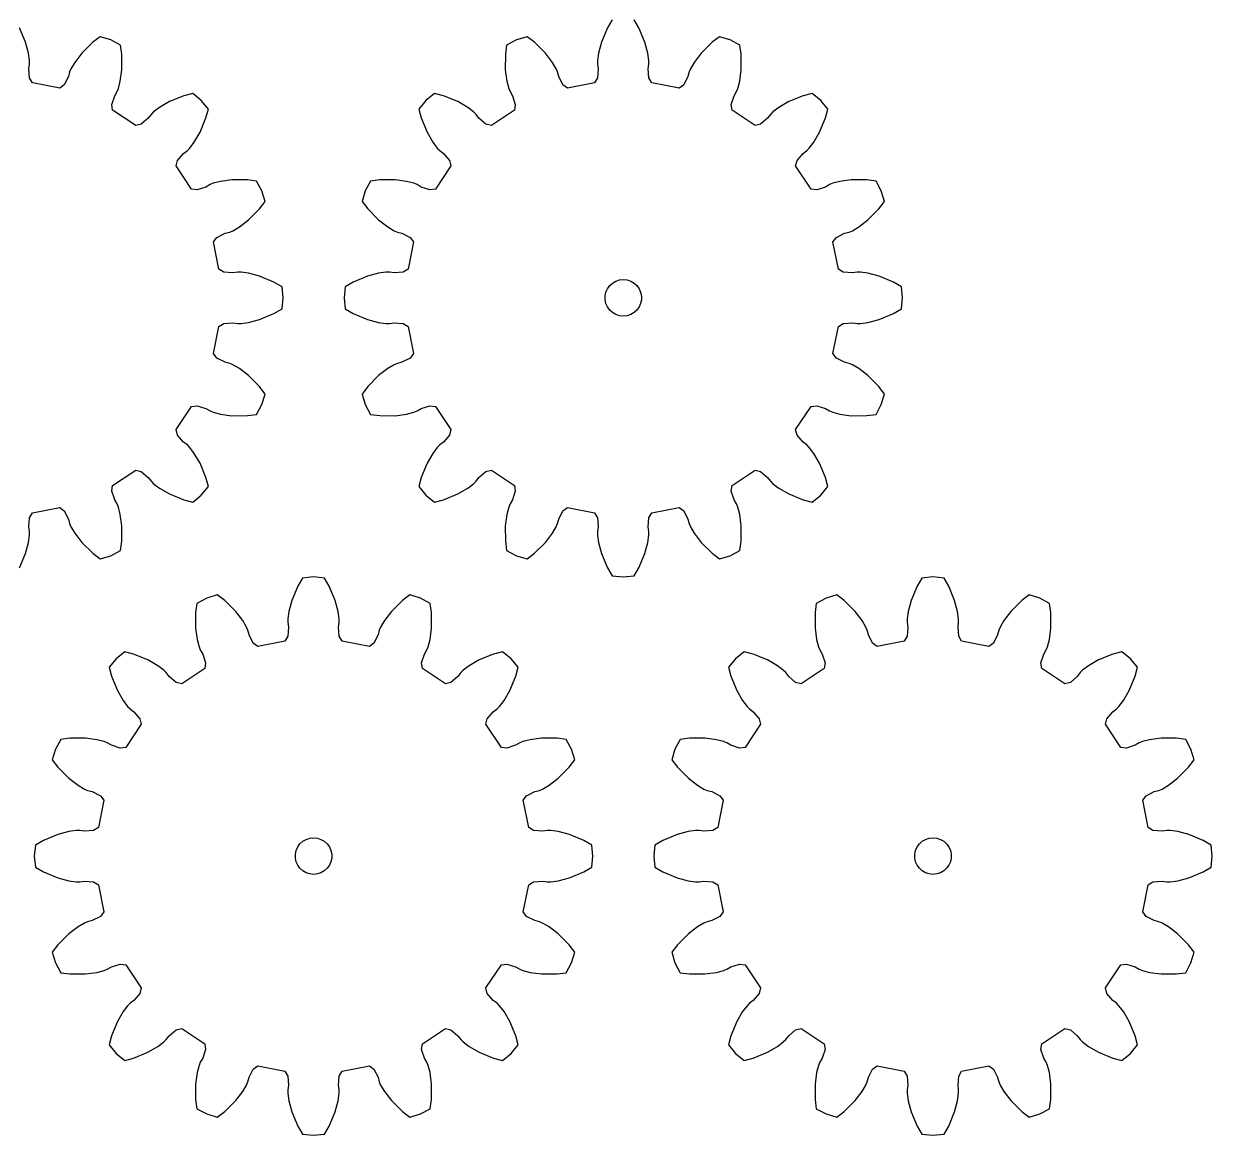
# Model space of a CAD drawing. Extents: x 0 to 198, y 0 to 229.
# Drawn here: x 100.8 to 198.3, y 0 to 91.3 of the extents above; entities that cross this region are included whole.
import ezdxf

# ---------------------------------------------------------------- set-up
doc = ezdxf.new("R2010")
doc.units = 0

msp = doc.modelspace()

# ---------------------------------------------------------------- linework, layer by layer
for p, q in [((100.953, 89.75), (100.462, 90.926)), ((148.721, 90.926), (148.23, 89.75)), ((149.103, 91.584), (148.721, 90.926)), ((151.299, 90.926), (150.917, 91.584)), ((151.789, 89.75), (151.299, 90.926)), ((101.199, 88.839), (100.953, 89.75)), ((107.071, 90.193), (106.467, 89.732)), ((107.944, 89.929), (107.071, 90.193)), ((108.748, 89.499), (107.944, 89.929)), ((141.239, 89.929), (140.435, 89.499)), ((142.112, 90.193), (141.239, 89.929)), ((142.716, 89.732), (142.112, 90.193)), ((148.23, 89.75), (147.984, 88.839)), ((152.036, 88.839), (151.789, 89.75)), ((157.908, 90.193), (157.303, 89.732)), ((158.78, 89.929), (157.908, 90.193)), ((159.584, 89.499), (158.78, 89.929)), ((101.28, 88.232), (101.199, 88.839)), ((105.564, 88.833), (104.988, 88.085)), ((106.467, 89.732), (105.564, 88.833)), ((108.849, 88.745), (108.748, 89.499)), ((140.435, 89.499), (140.334, 88.745)), ((143.619, 88.833), (142.716, 89.732)), ((144.196, 88.085), (143.619, 88.833)), ((147.984, 88.839), (147.903, 88.232)), ((152.117, 88.232), (152.036, 88.839)), ((156.4, 88.833), (155.824, 88.085)), ((157.303, 89.732), (156.4, 88.833)), ((159.685, 88.745), (159.584, 89.499)), ((101.231, 87.56), (101.281, 87.95)), ((101.281, 87.95), (101.28, 88.232)), ((104.988, 88.085), (104.68, 87.555)), ((108.852, 87.471), (108.849, 88.745)), ((140.334, 88.745), (140.331, 87.471)), ((144.503, 87.555), (144.196, 88.085)), ((147.903, 88.232), (147.902, 87.95)), ((147.902, 87.95), (147.952, 87.56)), ((152.067, 87.56), (152.118, 87.95)), ((152.118, 87.95), (152.117, 88.232)), ((155.824, 88.085), (155.517, 87.555)), ((159.688, 87.471), (159.685, 88.745)), ((101.284, 86.81), (101.231, 87.56)), ((101.524, 86.411), (101.284, 86.81)), ((104.469, 86.916), (104.133, 86.243)), ((104.571, 87.295), (104.469, 86.916)), ((104.68, 87.555), (104.571, 87.295)), ((108.731, 86.535), (108.852, 87.471)), ((140.331, 87.471), (140.452, 86.535)), ((144.612, 87.295), (144.503, 87.555)), ((144.714, 86.916), (144.612, 87.295)), ((145.05, 86.243), (144.714, 86.916)), ((147.899, 86.81), (147.659, 86.411)), ((147.952, 87.56), (147.899, 86.81)), ((152.12, 86.81), (152.067, 87.56)), ((152.361, 86.411), (152.12, 86.81)), ((155.305, 86.916), (154.97, 86.243)), ((155.408, 87.295), (155.305, 86.916)), ((155.517, 87.555), (155.408, 87.295)), ((159.567, 86.535), (159.688, 87.471)), ((103.758, 85.967), (101.524, 86.411)), ((104.133, 86.243), (103.758, 85.967)), ((108.466, 85.682), (108.573, 85.943)), ((108.573, 85.943), (108.731, 86.535)), ((140.452, 86.535), (140.61, 85.943)), ((140.61, 85.943), (140.717, 85.682)), ((145.425, 85.967), (145.05, 86.243)), ((147.659, 86.411), (145.425, 85.967)), ((154.594, 85.967), (152.361, 86.411)), ((154.97, 86.243), (154.594, 85.967)), ((159.303, 85.682), (159.41, 85.943)), ((159.41, 85.943), (159.567, 86.535)), ((108.032, 84.628), (108.27, 85.341)), ((108.27, 85.341), (108.466, 85.682)), ((112.761, 84.859), (111.942, 84.389)), ((113.939, 85.344), (112.761, 84.859)), ((114.674, 85.539), (113.939, 85.344)), ((115.379, 84.961), (114.674, 85.539)), ((115.957, 84.256), (115.379, 84.961)), ((133.804, 84.961), (133.226, 84.256)), ((134.509, 85.539), (133.804, 84.961)), ((135.244, 85.344), (134.509, 85.539)), ((136.422, 84.859), (135.244, 85.344)), ((137.241, 84.389), (136.422, 84.859)), ((140.717, 85.682), (140.913, 85.341)), ((140.913, 85.341), (141.151, 84.628)), ((158.869, 84.628), (159.107, 85.341)), ((159.107, 85.341), (159.303, 85.682)), ((163.597, 84.859), (162.779, 84.389)), ((164.776, 85.344), (163.597, 84.859)), ((165.511, 85.539), (164.776, 85.344)), ((166.216, 84.961), (165.511, 85.539)), ((166.794, 84.256), (166.216, 84.961)), ((108.102, 84.167), (108.032, 84.628)), ((109.995, 82.902), (108.102, 84.167)), ((111.455, 84.017), (111.255, 83.818)), ((111.942, 84.389), (111.455, 84.017)), ((115.762, 83.521), (115.957, 84.256)), ((133.226, 84.256), (133.421, 83.521)), ((137.728, 84.017), (137.241, 84.389)), ((137.928, 83.818), (137.728, 84.017)), ((141.081, 84.167), (139.188, 82.902)), ((141.151, 84.628), (141.081, 84.167)), ((158.939, 84.167), (158.869, 84.628)), ((160.832, 82.902), (158.939, 84.167)), ((162.292, 84.017), (162.092, 83.818)), ((162.779, 84.389), (162.292, 84.017)), ((166.599, 83.521), (166.794, 84.256)), ((110.448, 83.014), (109.995, 82.902)), ((111.015, 83.507), (110.448, 83.014)), ((111.255, 83.818), (111.015, 83.507)), ((115.277, 82.342), (115.762, 83.521)), ((133.421, 83.521), (133.906, 82.342)), ((138.168, 83.507), (137.928, 83.818)), ((138.735, 83.014), (138.168, 83.507)), ((139.188, 82.902), (138.735, 83.014)), ((161.285, 83.014), (160.832, 82.902)), ((161.852, 83.507), (161.285, 83.014)), ((162.092, 83.818), (161.852, 83.507)), ((166.114, 82.342), (166.599, 83.521)), ((114.807, 81.524), (115.277, 82.342)), ((133.906, 82.342), (134.376, 81.524)), ((165.644, 81.524), (166.114, 82.342)), ((114.236, 80.837), (114.435, 81.037)), ((114.435, 81.037), (114.807, 81.524)), ((134.376, 81.524), (134.748, 81.037)), ((134.748, 81.037), (134.947, 80.837)), ((165.073, 80.837), (165.272, 81.037)), ((165.272, 81.037), (165.644, 81.524)), ((113.32, 79.577), (113.432, 80.03)), ((113.432, 80.03), (113.925, 80.597)), ((113.925, 80.597), (114.236, 80.837)), ((134.947, 80.837), (135.258, 80.597)), ((135.258, 80.597), (135.751, 80.03)), ((135.751, 80.03), (135.863, 79.577)), ((164.157, 79.577), (164.269, 80.03)), ((164.269, 80.03), (164.762, 80.597)), ((164.762, 80.597), (165.073, 80.837)), ((114.585, 77.684), (113.32, 79.577)), ((135.863, 79.577), (134.598, 77.684)), ((165.422, 77.684), (164.157, 79.577)), ((116.1, 78.048), (115.759, 77.852)), ((116.361, 78.155), (116.1, 78.048)), ((116.953, 78.312), (116.361, 78.155)), ((117.889, 78.433), (116.953, 78.312)), ((119.163, 78.43), (117.889, 78.433)), ((119.917, 78.329), (119.163, 78.43)), ((120.347, 77.525), (119.917, 78.329)), ((129.266, 78.329), (128.836, 77.525)), ((130.02, 78.43), (129.266, 78.329)), ((131.294, 78.433), (130.02, 78.43)), ((132.23, 78.312), (131.294, 78.433)), ((132.822, 78.155), (132.23, 78.312)), ((133.083, 78.048), (132.822, 78.155)), ((133.424, 77.852), (133.083, 78.048)), ((166.937, 78.048), (166.596, 77.852)), ((167.198, 78.155), (166.937, 78.048)), ((167.79, 78.312), (167.198, 78.155)), ((168.726, 78.433), (167.79, 78.312)), ((170, 78.43), (168.726, 78.433)), ((170.754, 78.329), (170, 78.43)), ((171.184, 77.525), (170.754, 78.329)), ((115.046, 77.614), (114.585, 77.684)), ((115.759, 77.852), (115.046, 77.614)), ((120.612, 76.653), (120.347, 77.525)), ((128.836, 77.525), (128.571, 76.653)), ((134.137, 77.614), (133.424, 77.852)), ((134.598, 77.684), (134.137, 77.614)), ((165.883, 77.614), (165.422, 77.684)), ((166.596, 77.852), (165.883, 77.614)), ((171.448, 76.653), (171.184, 77.525)), ((120.15, 76.049), (120.612, 76.653)), ((128.571, 76.653), (129.033, 76.049)), ((170.987, 76.049), (171.448, 76.653)), ((118.504, 74.569), (119.251, 75.145)), ((119.251, 75.145), (120.15, 76.049)), ((129.033, 76.049), (129.932, 75.145)), ((129.932, 75.145), (130.679, 74.569)), ((169.34, 74.569), (170.088, 75.145)), ((170.088, 75.145), (170.987, 76.049)), ((117.334, 74.05), (117.713, 74.153)), ((117.713, 74.153), (117.974, 74.262)), ((117.974, 74.262), (118.504, 74.569)), ((130.679, 74.569), (131.209, 74.262)), ((131.209, 74.262), (131.47, 74.153)), ((131.47, 74.153), (131.849, 74.05)), ((168.17, 74.05), (168.55, 74.153)), ((168.55, 74.153), (168.81, 74.262)), ((168.81, 74.262), (169.34, 74.569)), ((116.385, 73.339), (116.662, 73.715)), ((116.829, 71.106), (116.385, 73.339)), ((116.662, 73.715), (117.334, 74.05)), ((131.849, 74.05), (132.521, 73.715)), ((132.798, 73.339), (132.354, 71.106)), ((132.521, 73.715), (132.798, 73.339)), ((167.222, 73.339), (167.498, 73.715)), ((167.666, 71.106), (167.222, 73.339)), ((167.498, 73.715), (168.17, 74.05)), ((117.228, 70.865), (116.829, 71.106)), ((117.978, 70.812), (117.228, 70.865)), ((118.368, 70.863), (117.978, 70.812)), ((118.65, 70.862), (118.368, 70.863)), ((119.257, 70.781), (118.65, 70.862)), ((120.168, 70.534), (119.257, 70.781)), ((121.344, 70.044), (120.168, 70.534)), ((129.015, 70.534), (127.839, 70.044)), ((129.926, 70.781), (129.015, 70.534)), ((130.533, 70.862), (129.926, 70.781)), ((130.815, 70.863), (130.533, 70.862)), ((131.205, 70.812), (130.815, 70.863)), ((131.955, 70.865), (131.205, 70.812)), ((132.354, 71.106), (131.955, 70.865)), ((149.698, 70.222), (150.01, 70.255)), ((150.01, 70.255), (150.322, 70.222)), ((168.065, 70.865), (167.666, 71.106)), ((168.815, 70.812), (168.065, 70.865)), ((169.204, 70.863), (168.815, 70.812)), ((169.487, 70.862), (169.204, 70.863)), ((170.094, 70.781), (169.487, 70.862)), ((171.005, 70.534), (170.094, 70.781)), ((172.181, 70.044), (171.005, 70.534)), ((122.002, 69.662), (121.344, 70.044)), ((122.092, 68.755), (122.002, 69.662)), ((127.181, 69.662), (127.092, 68.755)), ((127.839, 70.044), (127.181, 69.662)), ((148.583, 69.218), (148.711, 69.505)), ((148.711, 69.505), (148.895, 69.759)), ((148.895, 69.759), (149.128, 69.968)), ((149.128, 69.968), (149.4, 70.125)), ((149.4, 70.125), (149.698, 70.222)), ((150.322, 70.222), (150.62, 70.125)), ((150.62, 70.125), (150.892, 69.968)), ((150.892, 69.968), (151.125, 69.759)), ((151.125, 69.759), (151.309, 69.505)), ((151.309, 69.505), (151.436, 69.218)), ((172.839, 69.662), (172.181, 70.044)), ((172.928, 68.755), (172.839, 69.662)), ((122.002, 67.848), (122.092, 68.755)), ((127.092, 68.755), (127.181, 67.848)), ((148.518, 68.912), (148.583, 69.218)), ((148.518, 68.598), (148.518, 68.912)), ((148.583, 68.291), (148.518, 68.598)), ((148.711, 68.005), (148.583, 68.291)), ((151.436, 68.291), (151.309, 68.005)), ((151.436, 69.218), (151.502, 68.912)), ((151.502, 68.598), (151.436, 68.291)), ((151.502, 68.912), (151.502, 68.598)), ((172.839, 67.848), (172.928, 68.755)), ((120.168, 66.975), (121.344, 67.466)), ((121.344, 67.466), (122.002, 67.848)), ((127.181, 67.848), (127.839, 67.466)), ((127.839, 67.466), (129.015, 66.975)), ((148.895, 67.751), (148.711, 68.005)), ((149.128, 67.541), (148.895, 67.751)), ((149.4, 67.385), (149.128, 67.541)), ((149.698, 67.288), (149.4, 67.385)), ((150.62, 67.385), (150.322, 67.288)), ((150.892, 67.541), (150.62, 67.385)), ((151.125, 67.751), (150.892, 67.541)), ((151.309, 68.005), (151.125, 67.751)), ((171.005, 66.975), (172.181, 67.466)), ((172.181, 67.466), (172.839, 67.848)), ((116.385, 64.17), (116.829, 66.404)), ((116.829, 66.404), (117.228, 66.645)), ((117.228, 66.645), (117.978, 66.698)), ((117.978, 66.698), (118.368, 66.647)), ((118.368, 66.647), (118.65, 66.648)), ((118.65, 66.648), (119.257, 66.729)), ((119.257, 66.729), (120.168, 66.975)), ((129.015, 66.975), (129.926, 66.729)), ((129.926, 66.729), (130.533, 66.648)), ((130.533, 66.648), (130.815, 66.647)), ((130.815, 66.647), (131.205, 66.698)), ((131.205, 66.698), (131.955, 66.645)), ((131.955, 66.645), (132.354, 66.404)), ((132.354, 66.404), (132.798, 64.17)), ((150.01, 67.255), (149.698, 67.288)), ((150.322, 67.288), (150.01, 67.255)), ((167.222, 64.17), (167.666, 66.404)), ((167.666, 66.404), (168.065, 66.645)), ((168.065, 66.645), (168.815, 66.698)), ((168.815, 66.698), (169.204, 66.647)), ((169.204, 66.647), (169.487, 66.648)), ((169.487, 66.648), (170.094, 66.729)), ((170.094, 66.729), (171.005, 66.975)), ((116.662, 63.795), (116.385, 64.17)), ((117.334, 63.459), (116.662, 63.795)), ((117.713, 63.357), (117.334, 63.459)), ((131.849, 63.459), (131.47, 63.357)), ((132.521, 63.795), (131.849, 63.459)), ((132.798, 64.17), (132.521, 63.795)), ((167.498, 63.795), (167.222, 64.17)), ((168.17, 63.459), (167.498, 63.795)), ((168.55, 63.357), (168.17, 63.459)), ((117.974, 63.248), (117.713, 63.357)), ((118.504, 62.941), (117.974, 63.248)), ((119.251, 62.364), (118.504, 62.941)), ((130.679, 62.941), (129.932, 62.364)), ((131.209, 63.248), (130.679, 62.941)), ((131.47, 63.357), (131.209, 63.248)), ((168.81, 63.248), (168.55, 63.357)), ((169.34, 62.941), (168.81, 63.248)), ((170.088, 62.364), (169.34, 62.941)), ((120.15, 61.461), (119.251, 62.364)), ((120.612, 60.857), (120.15, 61.461)), ((129.033, 61.461), (128.571, 60.857)), ((129.932, 62.364), (129.033, 61.461)), ((170.987, 61.461), (170.088, 62.364)), ((171.448, 60.857), (170.987, 61.461)), ((120.347, 59.984), (120.612, 60.857)), ((128.571, 60.857), (128.836, 59.984)), ((171.184, 59.984), (171.448, 60.857)), ((113.32, 57.933), (114.585, 59.826)), ((114.585, 59.826), (115.046, 59.896)), ((115.046, 59.896), (115.759, 59.658)), ((115.759, 59.658), (116.1, 59.462)), ((119.917, 59.18), (120.347, 59.984)), ((128.836, 59.984), (129.266, 59.18)), ((133.083, 59.462), (133.424, 59.658)), ((133.424, 59.658), (134.137, 59.896)), ((134.137, 59.896), (134.598, 59.826)), ((134.598, 59.826), (135.863, 57.933)), ((164.157, 57.933), (165.422, 59.826)), ((165.422, 59.826), (165.883, 59.896)), ((165.883, 59.896), (166.596, 59.658)), ((166.596, 59.658), (166.937, 59.462)), ((170.754, 59.18), (171.184, 59.984)), ((116.1, 59.462), (116.361, 59.355)), ((116.361, 59.355), (116.953, 59.198)), ((116.953, 59.198), (117.889, 59.077)), ((117.889, 59.077), (119.163, 59.079)), ((119.163, 59.079), (119.917, 59.18)), ((129.266, 59.18), (130.02, 59.079)), ((130.02, 59.079), (131.294, 59.077)), ((131.294, 59.077), (132.23, 59.198)), ((132.23, 59.198), (132.822, 59.355)), ((132.822, 59.355), (133.083, 59.462)), ((166.937, 59.462), (167.198, 59.355)), ((167.198, 59.355), (167.79, 59.198)), ((167.79, 59.198), (168.726, 59.077)), ((168.726, 59.077), (170, 59.079)), ((170, 59.079), (170.754, 59.18)), ((113.432, 57.48), (113.32, 57.933)), ((135.863, 57.933), (135.751, 57.48)), ((164.269, 57.48), (164.157, 57.933)), ((113.925, 56.913), (113.432, 57.48)), ((114.236, 56.673), (113.925, 56.913)), ((114.435, 56.473), (114.236, 56.673)), ((134.947, 56.673), (134.748, 56.473)), ((135.258, 56.913), (134.947, 56.673)), ((135.751, 57.48), (135.258, 56.913)), ((164.762, 56.913), (164.269, 57.48)), ((165.073, 56.673), (164.762, 56.913)), ((165.272, 56.473), (165.073, 56.673)), ((114.807, 55.986), (114.435, 56.473)), ((115.277, 55.167), (114.807, 55.986)), ((134.376, 55.986), (133.906, 55.167)), ((134.748, 56.473), (134.376, 55.986)), ((165.644, 55.986), (165.272, 56.473)), ((166.114, 55.167), (165.644, 55.986)), ((115.762, 53.989), (115.277, 55.167)), ((133.906, 55.167), (133.421, 53.989)), ((166.599, 53.989), (166.114, 55.167)), ((108.102, 53.343), (109.995, 54.608)), ((109.995, 54.608), (110.448, 54.496)), ((110.448, 54.496), (111.015, 54.003)), ((111.015, 54.003), (111.255, 53.692)), ((111.255, 53.692), (111.455, 53.493)), ((115.957, 53.254), (115.762, 53.989)), ((133.421, 53.989), (133.226, 53.254)), ((137.728, 53.493), (137.928, 53.692)), ((137.928, 53.692), (138.168, 54.003)), ((138.168, 54.003), (138.735, 54.496)), ((138.735, 54.496), (139.188, 54.608)), ((139.188, 54.608), (141.081, 53.343)), ((158.939, 53.343), (160.832, 54.608)), ((160.832, 54.608), (161.285, 54.496)), ((161.285, 54.496), (161.852, 54.003)), ((161.852, 54.003), (162.092, 53.692)), ((162.092, 53.692), (162.292, 53.493)), ((166.794, 53.254), (166.599, 53.989)), ((108.032, 52.882), (108.102, 53.343)), ((108.27, 52.169), (108.032, 52.882)), ((111.455, 53.493), (111.942, 53.121)), ((111.942, 53.121), (112.761, 52.651)), ((115.379, 52.549), (115.957, 53.254)), ((133.226, 53.254), (133.804, 52.549)), ((136.422, 52.651), (137.241, 53.121)), ((137.241, 53.121), (137.728, 53.493)), ((141.151, 52.882), (140.913, 52.169)), ((141.081, 53.343), (141.151, 52.882)), ((158.869, 52.882), (158.939, 53.343)), ((159.107, 52.169), (158.869, 52.882)), ((162.292, 53.493), (162.779, 53.121)), ((162.779, 53.121), (163.597, 52.651)), ((166.216, 52.549), (166.794, 53.254)), ((108.466, 51.828), (108.27, 52.169)), ((108.573, 51.567), (108.466, 51.828)), ((112.761, 52.651), (113.939, 52.166)), ((113.939, 52.166), (114.674, 51.971)), ((114.674, 51.971), (115.379, 52.549)), ((133.804, 52.549), (134.509, 51.971)), ((134.509, 51.971), (135.244, 52.166)), ((135.244, 52.166), (136.422, 52.651)), ((140.717, 51.828), (140.61, 51.567)), ((140.913, 52.169), (140.717, 51.828)), ((159.303, 51.828), (159.107, 52.169)), ((159.41, 51.567), (159.303, 51.828)), ((163.597, 52.651), (164.776, 52.166)), ((164.776, 52.166), (165.511, 51.971)), ((165.511, 51.971), (166.216, 52.549)), ((101.284, 50.7), (101.524, 51.099)), ((101.524, 51.099), (103.758, 51.543)), ((103.758, 51.543), (104.133, 51.267)), ((104.133, 51.267), (104.469, 50.594)), ((108.731, 50.975), (108.573, 51.567)), ((108.852, 50.039), (108.731, 50.975)), ((140.452, 50.975), (140.331, 50.039)), ((140.61, 51.567), (140.452, 50.975)), ((144.714, 50.594), (145.05, 51.267)), ((145.05, 51.267), (145.425, 51.543)), ((145.425, 51.543), (147.659, 51.099)), ((147.659, 51.099), (147.899, 50.7)), ((152.12, 50.7), (152.361, 51.099)), ((152.361, 51.099), (154.594, 51.543)), ((154.594, 51.543), (154.97, 51.267)), ((154.97, 51.267), (155.305, 50.594)), ((159.567, 50.975), (159.41, 51.567)), ((159.688, 50.039), (159.567, 50.975)), ((101.231, 49.95), (101.284, 50.7)), ((101.281, 49.56), (101.231, 49.95)), ((104.469, 50.594), (104.571, 50.215)), ((104.571, 50.215), (104.68, 49.954)), ((104.68, 49.954), (104.988, 49.424)), ((108.849, 48.765), (108.852, 50.039)), ((140.331, 50.039), (140.334, 48.765)), ((144.196, 49.424), (144.503, 49.954)), ((144.503, 49.954), (144.612, 50.215)), ((144.612, 50.215), (144.714, 50.594)), ((147.899, 50.7), (147.952, 49.95)), ((147.952, 49.95), (147.902, 49.56)), ((152.067, 49.95), (152.12, 50.7)), ((152.118, 49.56), (152.067, 49.95)), ((155.305, 50.594), (155.408, 50.215)), ((155.408, 50.215), (155.517, 49.954)), ((155.517, 49.954), (155.824, 49.424)), ((159.685, 48.765), (159.688, 50.039)), ((101.199, 48.671), (101.28, 49.278)), ((101.28, 49.278), (101.281, 49.56)), ((104.988, 49.424), (105.564, 48.677)), ((143.619, 48.677), (144.196, 49.424)), ((147.902, 49.56), (147.903, 49.278)), ((147.903, 49.278), (147.984, 48.671)), ((152.036, 48.671), (152.117, 49.278)), ((152.117, 49.278), (152.118, 49.56)), ((155.824, 49.424), (156.4, 48.677)), ((100.953, 47.76), (101.199, 48.671)), ((105.564, 48.677), (106.467, 47.778)), ((107.944, 47.581), (108.748, 48.011)), ((108.748, 48.011), (108.849, 48.765)), ((140.334, 48.765), (140.435, 48.011)), ((140.435, 48.011), (141.239, 47.581)), ((142.716, 47.778), (143.619, 48.677)), ((147.984, 48.671), (148.23, 47.76)), ((151.789, 47.76), (152.036, 48.671)), ((156.4, 48.677), (157.303, 47.778)), ((158.78, 47.581), (159.584, 48.011)), ((159.584, 48.011), (159.685, 48.765)), ((100.462, 46.584), (100.953, 47.76)), ((106.467, 47.778), (107.071, 47.317)), ((107.071, 47.317), (107.944, 47.581)), ((141.239, 47.581), (142.112, 47.317)), ((142.112, 47.317), (142.716, 47.778)), ((148.23, 47.76), (148.721, 46.584)), ((151.299, 46.584), (151.789, 47.76)), ((157.303, 47.778), (157.908, 47.317)), ((157.908, 47.317), (158.78, 47.581)), ((148.721, 46.584), (149.103, 45.926)), ((149.103, 45.926), (150.01, 45.837)), ((150.01, 45.837), (150.917, 45.926)), ((150.917, 45.926), (151.299, 46.584)), ((123.302, 45.09), (122.812, 43.913)), ((123.684, 45.747), (123.302, 45.09)), ((124.592, 45.837), (123.684, 45.747)), ((125.499, 45.747), (124.592, 45.837)), ((125.881, 45.09), (125.499, 45.747)), ((126.371, 43.913), (125.881, 45.09)), ((174.139, 45.09), (173.649, 43.913)), ((174.521, 45.747), (174.139, 45.09)), ((175.428, 45.837), (174.521, 45.747)), ((176.335, 45.747), (175.428, 45.837)), ((176.717, 45.09), (176.335, 45.747)), ((177.208, 43.913), (176.717, 45.09)), ((115.821, 44.092), (115.017, 43.662)), ((116.694, 44.357), (115.821, 44.092)), ((117.298, 43.895), (116.694, 44.357)), ((118.201, 42.996), (117.298, 43.895)), ((122.812, 43.913), (122.566, 43.002)), ((126.617, 43.002), (126.371, 43.913)), ((131.885, 43.895), (130.982, 42.996)), ((132.49, 44.357), (131.885, 43.895)), ((133.362, 44.092), (132.49, 44.357)), ((134.166, 43.662), (133.362, 44.092)), ((166.658, 44.092), (165.854, 43.662)), ((167.53, 44.357), (166.658, 44.092)), ((168.135, 43.895), (167.53, 44.357)), ((169.038, 42.996), (168.135, 43.895)), ((173.649, 43.913), (173.402, 43.002)), ((177.454, 43.002), (177.208, 43.913)), ((182.722, 43.895), (181.819, 42.996)), ((183.326, 44.357), (182.722, 43.895)), ((184.199, 44.092), (183.326, 44.357)), ((185.003, 43.662), (184.199, 44.092)), ((115.017, 43.662), (114.916, 42.909)), ((118.777, 42.249), (118.201, 42.996)), ((122.566, 43.002), (122.484, 42.395)), ((126.699, 42.395), (126.617, 43.002)), ((130.982, 42.996), (130.406, 42.249)), ((134.267, 42.909), (134.166, 43.662)), ((165.854, 43.662), (165.753, 42.909)), ((169.614, 42.249), (169.038, 42.996)), ((173.402, 43.002), (173.321, 42.395)), ((177.535, 42.395), (177.454, 43.002)), ((181.819, 42.996), (181.242, 42.249)), ((185.104, 42.909), (185.003, 43.662)), ((114.916, 42.909), (114.913, 41.634)), ((119.085, 41.719), (118.777, 42.249)), ((122.484, 42.395), (122.484, 42.113)), ((122.484, 42.113), (122.534, 41.723)), ((126.649, 41.723), (126.699, 42.113)), ((126.699, 42.113), (126.699, 42.395)), ((130.406, 42.249), (130.098, 41.719)), ((134.27, 41.634), (134.267, 42.909)), ((165.753, 42.909), (165.75, 41.634)), ((169.922, 41.719), (169.614, 42.249)), ((173.321, 42.395), (173.32, 42.113)), ((173.32, 42.113), (173.371, 41.723)), ((177.486, 41.723), (177.536, 42.113)), ((177.536, 42.113), (177.535, 42.395)), ((181.242, 42.249), (180.935, 41.719)), ((185.107, 41.634), (185.104, 42.909)), ((114.913, 41.634), (115.034, 40.698)), ((119.193, 41.458), (119.085, 41.719)), ((119.296, 41.079), (119.193, 41.458)), ((119.632, 40.407), (119.296, 41.079)), ((122.481, 40.973), (122.24, 40.574)), ((122.534, 41.723), (122.481, 40.973)), ((126.702, 40.973), (126.649, 41.723)), ((126.943, 40.574), (126.702, 40.973)), ((129.887, 41.079), (129.551, 40.407)), ((129.99, 41.458), (129.887, 41.079)), ((130.098, 41.719), (129.99, 41.458)), ((134.149, 40.698), (134.27, 41.634)), ((165.75, 41.634), (165.871, 40.698)), ((170.03, 41.458), (169.922, 41.719)), ((170.133, 41.079), (170.03, 41.458)), ((170.469, 40.407), (170.133, 41.079)), ((173.318, 40.973), (173.077, 40.574)), ((173.371, 41.723), (173.318, 40.973)), ((177.539, 40.973), (177.486, 41.723)), ((177.779, 40.574), (177.539, 40.973)), ((180.724, 41.079), (180.388, 40.407)), ((180.826, 41.458), (180.724, 41.079)), ((180.935, 41.719), (180.826, 41.458)), ((184.986, 40.698), (185.107, 41.634)), ((115.034, 40.698), (115.191, 40.106)), ((115.191, 40.106), (115.299, 39.845)), ((120.007, 40.13), (119.632, 40.407)), ((122.24, 40.574), (120.007, 40.13)), ((129.176, 40.13), (126.943, 40.574)), ((129.551, 40.407), (129.176, 40.13)), ((133.884, 39.845), (133.992, 40.106)), ((133.992, 40.106), (134.149, 40.698)), ((165.871, 40.698), (166.028, 40.106)), ((166.028, 40.106), (166.135, 39.845)), ((170.844, 40.13), (170.469, 40.407)), ((173.077, 40.574), (170.844, 40.13)), ((180.013, 40.13), (177.779, 40.574)), ((180.388, 40.407), (180.013, 40.13)), ((184.721, 39.845), (184.828, 40.106)), ((184.828, 40.106), (184.986, 40.698)), ((108.386, 39.124), (107.807, 38.419)), ((109.091, 39.702), (108.386, 39.124)), ((109.826, 39.507), (109.091, 39.702)), ((111.004, 39.022), (109.826, 39.507)), ((111.822, 38.552), (111.004, 39.022)), ((115.299, 39.845), (115.495, 39.504)), ((115.495, 39.504), (115.732, 38.791)), ((133.451, 38.791), (133.689, 39.504)), ((133.689, 39.504), (133.884, 39.845)), ((138.179, 39.022), (137.361, 38.552)), ((139.357, 39.507), (138.179, 39.022)), ((140.093, 39.702), (139.357, 39.507)), ((140.797, 39.124), (140.093, 39.702)), ((141.376, 38.419), (140.797, 39.124)), ((159.222, 39.124), (158.644, 38.419)), ((159.927, 39.702), (159.222, 39.124)), ((160.662, 39.507), (159.927, 39.702)), ((161.841, 39.022), (160.662, 39.507)), ((162.659, 38.552), (161.841, 39.022)), ((166.135, 39.845), (166.331, 39.504)), ((166.331, 39.504), (166.569, 38.791)), ((184.287, 38.791), (184.525, 39.504)), ((184.525, 39.504), (184.721, 39.845)), ((189.016, 39.022), (188.197, 38.552)), ((190.194, 39.507), (189.016, 39.022)), ((190.929, 39.702), (190.194, 39.507)), ((191.634, 39.124), (190.929, 39.702)), ((192.212, 38.419), (191.634, 39.124)), ((107.807, 38.419), (108.003, 37.684)), ((112.309, 38.18), (111.822, 38.552)), ((112.509, 37.981), (112.309, 38.18)), ((115.663, 38.331), (113.769, 37.065)), ((115.732, 38.791), (115.663, 38.331)), ((133.52, 38.331), (133.451, 38.791)), ((135.414, 37.065), (133.52, 38.331)), ((136.874, 38.18), (136.674, 37.981)), ((137.361, 38.552), (136.874, 38.18)), ((141.18, 37.684), (141.376, 38.419)), ((158.644, 38.419), (158.839, 37.684)), ((163.146, 38.18), (162.659, 38.552)), ((163.346, 37.981), (163.146, 38.18)), ((166.499, 38.331), (164.606, 37.065)), ((166.569, 38.791), (166.499, 38.331)), ((184.357, 38.331), (184.287, 38.791)), ((186.25, 37.065), (184.357, 38.331)), ((187.71, 38.18), (187.51, 37.981)), ((188.197, 38.552), (187.71, 38.18)), ((192.017, 37.684), (192.212, 38.419)), ((108.003, 37.684), (108.488, 36.506)), ((112.749, 37.67), (112.509, 37.981)), ((113.317, 37.178), (112.749, 37.67)), ((113.769, 37.065), (113.317, 37.178)), ((135.866, 37.178), (135.414, 37.065)), ((136.434, 37.67), (135.866, 37.178)), ((136.674, 37.981), (136.434, 37.67)), ((140.696, 36.506), (141.18, 37.684)), ((158.839, 37.684), (159.324, 36.506)), ((163.586, 37.67), (163.346, 37.981)), ((164.154, 37.178), (163.586, 37.67)), ((164.606, 37.065), (164.154, 37.178)), ((186.703, 37.178), (186.25, 37.065)), ((187.27, 37.67), (186.703, 37.178)), ((187.51, 37.981), (187.27, 37.67)), ((191.532, 36.506), (192.017, 37.684)), ((108.488, 36.506), (108.958, 35.687)), ((140.226, 35.687), (140.696, 36.506)), ((159.324, 36.506), (159.794, 35.687)), ((191.062, 35.687), (191.532, 36.506)), ((108.958, 35.687), (109.329, 35.2)), ((109.329, 35.2), (109.528, 35.001)), ((139.655, 35.001), (139.854, 35.2)), ((139.854, 35.2), (140.226, 35.687)), ((159.794, 35.687), (160.166, 35.2)), ((160.166, 35.2), (160.365, 35.001)), ((190.491, 35.001), (190.69, 35.2)), ((190.69, 35.2), (191.062, 35.687)), ((109.528, 35.001), (109.84, 34.76)), ((109.84, 34.76), (110.332, 34.193)), ((110.332, 34.193), (110.444, 33.74)), ((138.739, 33.74), (138.851, 34.193)), ((138.851, 34.193), (139.343, 34.76)), ((139.343, 34.76), (139.655, 35.001)), ((160.365, 35.001), (160.676, 34.76)), ((160.676, 34.76), (161.169, 34.193)), ((161.169, 34.193), (161.281, 33.74)), ((189.575, 33.74), (189.687, 34.193)), ((189.687, 34.193), (190.18, 34.76)), ((190.18, 34.76), (190.491, 35.001)), ((110.444, 33.74), (109.179, 31.847)), ((140.004, 31.847), (138.739, 33.74)), ((161.281, 33.74), (160.016, 31.847)), ((190.84, 31.847), (189.575, 33.74)), ((103.848, 32.493), (103.418, 31.689)), ((104.601, 32.594), (103.848, 32.493)), ((105.876, 32.597), (104.601, 32.594)), ((106.811, 32.476), (105.876, 32.597)), ((107.404, 32.318), (106.811, 32.476)), ((107.665, 32.211), (107.404, 32.318)), ((108.006, 32.015), (107.665, 32.211)), ((141.518, 32.211), (141.177, 32.015)), ((141.779, 32.318), (141.518, 32.211)), ((142.372, 32.476), (141.779, 32.318)), ((143.307, 32.597), (142.372, 32.476)), ((144.582, 32.594), (143.307, 32.597)), ((145.336, 32.493), (144.582, 32.594)), ((145.765, 31.689), (145.336, 32.493)), ((154.684, 32.493), (154.254, 31.689)), ((155.438, 32.594), (154.684, 32.493)), ((156.712, 32.597), (155.438, 32.594)), ((157.648, 32.476), (156.712, 32.597)), ((158.24, 32.318), (157.648, 32.476)), ((158.501, 32.211), (158.24, 32.318)), ((158.842, 32.015), (158.501, 32.211)), ((192.355, 32.211), (192.014, 32.015)), ((192.616, 32.318), (192.355, 32.211)), ((193.208, 32.476), (192.616, 32.318)), ((194.144, 32.597), (193.208, 32.476)), ((195.418, 32.594), (194.144, 32.597)), ((196.172, 32.493), (195.418, 32.594)), ((196.602, 31.689), (196.172, 32.493)), ((103.418, 31.689), (103.153, 30.816)), ((108.718, 31.777), (108.006, 32.015)), ((109.179, 31.847), (108.718, 31.777)), ((140.465, 31.777), (140.004, 31.847)), ((141.177, 32.015), (140.465, 31.777)), ((146.03, 30.816), (145.765, 31.689)), ((154.254, 31.689), (153.99, 30.816)), ((159.555, 31.777), (158.842, 32.015)), ((160.016, 31.847), (159.555, 31.777)), ((191.301, 31.777), (190.84, 31.847)), ((192.014, 32.015), (191.301, 31.777)), ((196.867, 30.816), (196.602, 31.689)), ((103.153, 30.816), (103.615, 30.212)), ((145.568, 30.212), (146.03, 30.816)), ((153.99, 30.816), (154.451, 30.212)), ((196.405, 30.212), (196.867, 30.816)), ((103.615, 30.212), (104.514, 29.309)), ((104.514, 29.309), (105.261, 28.733)), ((143.922, 28.733), (144.669, 29.309)), ((144.669, 29.309), (145.568, 30.212)), ((154.451, 30.212), (155.35, 29.309)), ((155.35, 29.309), (156.098, 28.733)), ((194.759, 28.733), (195.506, 29.309)), ((195.506, 29.309), (196.405, 30.212)), ((105.261, 28.733), (105.791, 28.425)), ((105.791, 28.425), (106.051, 28.316)), ((106.051, 28.316), (106.431, 28.214)), ((142.752, 28.214), (143.132, 28.316)), ((143.132, 28.316), (143.392, 28.425)), ((143.392, 28.425), (143.922, 28.733)), ((156.098, 28.733), (156.628, 28.425)), ((156.628, 28.425), (156.888, 28.316)), ((156.888, 28.316), (157.268, 28.214)), ((193.589, 28.214), (193.968, 28.316)), ((193.968, 28.316), (194.229, 28.425)), ((194.229, 28.425), (194.759, 28.733)), ((106.431, 28.214), (107.103, 27.878)), ((107.38, 27.503), (106.936, 25.269)), ((107.103, 27.878), (107.38, 27.503)), ((141.803, 27.503), (142.08, 27.878)), ((142.247, 25.269), (141.803, 27.503)), ((142.08, 27.878), (142.752, 28.214)), ((157.268, 28.214), (157.94, 27.878)), ((158.216, 27.503), (157.772, 25.269)), ((157.94, 27.878), (158.216, 27.503)), ((192.64, 27.503), (192.917, 27.878)), ((193.084, 25.269), (192.64, 27.503)), ((192.917, 27.878), (193.589, 28.214)), ((103.597, 24.698), (102.42, 24.207)), ((104.507, 24.944), (103.597, 24.698)), ((105.115, 25.025), (104.507, 24.944)), ((105.397, 25.026), (105.115, 25.025)), ((105.787, 24.976), (105.397, 25.026)), ((106.536, 25.029), (105.787, 24.976)), ((106.936, 25.269), (106.536, 25.029)), ((123.981, 24.289), (124.28, 24.386)), ((124.28, 24.386), (124.592, 24.418)), ((124.592, 24.418), (124.903, 24.386)), ((124.903, 24.386), (125.202, 24.289)), ((142.647, 25.029), (142.247, 25.269)), ((143.396, 24.976), (142.647, 25.029)), ((143.786, 25.026), (143.396, 24.976)), ((144.068, 25.025), (143.786, 25.026)), ((144.676, 24.944), (144.068, 25.025)), ((145.587, 24.698), (144.676, 24.944)), ((146.763, 24.207), (145.587, 24.698)), ((154.433, 24.698), (153.257, 24.207)), ((155.344, 24.944), (154.433, 24.698)), ((155.951, 25.025), (155.344, 24.944)), ((156.234, 25.026), (155.951, 25.025)), ((156.624, 24.976), (156.234, 25.026)), ((157.373, 25.029), (156.624, 24.976)), ((157.772, 25.269), (157.373, 25.029)), ((174.818, 24.289), (175.116, 24.386)), ((175.116, 24.386), (175.428, 24.418)), ((175.428, 24.418), (175.74, 24.386)), ((175.74, 24.386), (176.038, 24.289)), ((193.483, 25.029), (193.084, 25.269)), ((194.233, 24.976), (193.483, 25.029)), ((194.623, 25.026), (194.233, 24.976)), ((194.905, 25.025), (194.623, 25.026)), ((195.512, 24.944), (194.905, 25.025)), ((196.423, 24.698), (195.512, 24.944)), ((197.599, 24.207), (196.423, 24.698)), ((101.763, 23.826), (101.673, 22.918)), ((102.42, 24.207), (101.763, 23.826)), ((123.165, 23.382), (123.293, 23.668)), ((123.293, 23.668), (123.477, 23.922)), ((123.477, 23.922), (123.71, 24.132)), ((123.71, 24.132), (123.981, 24.289)), ((125.202, 24.289), (125.473, 24.132)), ((125.473, 24.132), (125.706, 23.922)), ((125.706, 23.922), (125.891, 23.668)), ((125.891, 23.668), (126.018, 23.382)), ((147.421, 23.826), (146.763, 24.207)), ((147.51, 22.918), (147.421, 23.826)), ((152.599, 23.826), (152.51, 22.918)), ((153.257, 24.207), (152.599, 23.826)), ((174.002, 23.382), (174.129, 23.668)), ((174.129, 23.668), (174.313, 23.922)), ((174.313, 23.922), (174.547, 24.132)), ((174.547, 24.132), (174.818, 24.289)), ((176.038, 24.289), (176.31, 24.132)), ((176.31, 24.132), (176.543, 23.922)), ((176.543, 23.922), (176.727, 23.668)), ((176.727, 23.668), (176.855, 23.382)), ((198.257, 23.826), (197.599, 24.207)), ((198.346, 22.918), (198.257, 23.826)), ((101.673, 22.918), (101.763, 22.011)), ((123.1, 23.075), (123.165, 23.382)), ((123.1, 22.762), (123.1, 23.075)), ((123.165, 22.455), (123.1, 22.762)), ((123.293, 22.168), (123.165, 22.455)), ((126.018, 22.455), (125.891, 22.168)), ((126.018, 23.382), (126.083, 23.075)), ((126.083, 22.762), (126.018, 22.455)), ((126.083, 23.075), (126.083, 22.762)), ((147.421, 22.011), (147.51, 22.918)), ((152.51, 22.918), (152.599, 22.011)), ((173.936, 23.075), (174.002, 23.382)), ((173.936, 22.762), (173.936, 23.075)), ((174.002, 22.455), (173.936, 22.762)), ((174.129, 22.168), (174.002, 22.455)), ((176.855, 22.455), (176.727, 22.168)), ((176.855, 23.382), (176.92, 23.075)), ((176.92, 22.762), (176.855, 22.455)), ((176.92, 23.075), (176.92, 22.762)), ((198.257, 22.011), (198.346, 22.918)), ((101.763, 22.011), (102.42, 21.629)), ((102.42, 21.629), (103.597, 21.139)), ((123.477, 21.915), (123.293, 22.168)), ((123.71, 21.705), (123.477, 21.915)), ((123.981, 21.548), (123.71, 21.705)), ((124.28, 21.451), (123.981, 21.548)), ((125.202, 21.548), (124.903, 21.451)), ((125.473, 21.705), (125.202, 21.548)), ((125.706, 21.915), (125.473, 21.705)), ((125.891, 22.168), (125.706, 21.915)), ((145.587, 21.139), (146.763, 21.629)), ((146.763, 21.629), (147.421, 22.011)), ((152.599, 22.011), (153.257, 21.629)), ((153.257, 21.629), (154.433, 21.139)), ((174.313, 21.915), (174.129, 22.168)), ((174.547, 21.705), (174.313, 21.915)), ((174.818, 21.548), (174.547, 21.705)), ((175.116, 21.451), (174.818, 21.548)), ((176.038, 21.548), (175.74, 21.451)), ((176.31, 21.705), (176.038, 21.548)), ((176.543, 21.915), (176.31, 21.705)), ((176.727, 22.168), (176.543, 21.915)), ((196.423, 21.139), (197.599, 21.629)), ((197.599, 21.629), (198.257, 22.011)), ((103.597, 21.139), (104.507, 20.893)), ((104.507, 20.893), (105.115, 20.811)), ((105.115, 20.811), (105.397, 20.811)), ((105.397, 20.811), (105.787, 20.861)), ((105.787, 20.861), (106.536, 20.808)), ((106.536, 20.808), (106.936, 20.567)), ((106.936, 20.567), (107.38, 18.334)), ((124.592, 21.418), (124.28, 21.451)), ((124.903, 21.451), (124.592, 21.418)), ((141.803, 18.334), (142.247, 20.567)), ((142.247, 20.567), (142.647, 20.808)), ((142.647, 20.808), (143.396, 20.861)), ((143.396, 20.861), (143.786, 20.811)), ((143.786, 20.811), (144.068, 20.811)), ((144.068, 20.811), (144.676, 20.893)), ((144.676, 20.893), (145.587, 21.139)), ((154.433, 21.139), (155.344, 20.893)), ((155.344, 20.893), (155.951, 20.811)), ((155.951, 20.811), (156.234, 20.811)), ((156.234, 20.811), (156.624, 20.861)), ((156.624, 20.861), (157.373, 20.808)), ((157.373, 20.808), (157.772, 20.567)), ((157.772, 20.567), (158.216, 18.334)), ((175.428, 21.418), (175.116, 21.451)), ((175.74, 21.451), (175.428, 21.418)), ((192.64, 18.334), (193.084, 20.567)), ((193.084, 20.567), (193.483, 20.808)), ((193.483, 20.808), (194.233, 20.861)), ((194.233, 20.861), (194.623, 20.811)), ((194.623, 20.811), (194.905, 20.811)), ((194.905, 20.811), (195.512, 20.893)), ((195.512, 20.893), (196.423, 21.139)), ((106.431, 17.623), (106.051, 17.52)), ((107.103, 17.959), (106.431, 17.623)), ((107.38, 18.334), (107.103, 17.959)), ((142.08, 17.959), (141.803, 18.334)), ((142.752, 17.623), (142.08, 17.959)), ((143.132, 17.52), (142.752, 17.623)), ((157.268, 17.623), (156.888, 17.52)), ((157.94, 17.959), (157.268, 17.623)), ((158.216, 18.334), (157.94, 17.959)), ((192.917, 17.959), (192.64, 18.334)), ((193.589, 17.623), (192.917, 17.959)), ((193.968, 17.52), (193.589, 17.623)), ((105.261, 17.104), (104.514, 16.528)), ((105.791, 17.412), (105.261, 17.104)), ((106.051, 17.52), (105.791, 17.412)), ((143.392, 17.412), (143.132, 17.52)), ((143.922, 17.104), (143.392, 17.412)), ((144.669, 16.528), (143.922, 17.104)), ((156.098, 17.104), (155.35, 16.528)), ((156.628, 17.412), (156.098, 17.104)), ((156.888, 17.52), (156.628, 17.412)), ((194.229, 17.412), (193.968, 17.52)), ((194.759, 17.104), (194.229, 17.412)), ((195.506, 16.528), (194.759, 17.104)), ((103.615, 15.625), (103.153, 15.02)), ((104.514, 16.528), (103.615, 15.625)), ((145.568, 15.625), (144.669, 16.528)), ((146.03, 15.02), (145.568, 15.625)), ((154.451, 15.625), (153.99, 15.02)), ((155.35, 16.528), (154.451, 15.625)), ((196.405, 15.625), (195.506, 16.528)), ((196.867, 15.02), (196.405, 15.625)), ((103.153, 15.02), (103.418, 14.148)), ((145.765, 14.148), (146.03, 15.02)), ((153.99, 15.02), (154.254, 14.148)), ((196.602, 14.148), (196.867, 15.02)), ((103.418, 14.148), (103.848, 13.344)), ((107.665, 13.626), (108.006, 13.821)), ((108.006, 13.821), (108.718, 14.059)), ((108.718, 14.059), (109.179, 13.99)), ((109.179, 13.99), (110.444, 12.096)), ((138.739, 12.096), (140.004, 13.99)), ((140.004, 13.99), (140.465, 14.059)), ((140.465, 14.059), (141.177, 13.821)), ((141.177, 13.821), (141.518, 13.626)), ((145.336, 13.344), (145.765, 14.148)), ((154.254, 14.148), (154.684, 13.344)), ((158.501, 13.626), (158.842, 13.821)), ((158.842, 13.821), (159.555, 14.059)), ((159.555, 14.059), (160.016, 13.99)), ((160.016, 13.99), (161.281, 12.096)), ((189.575, 12.096), (190.84, 13.99)), ((190.84, 13.99), (191.301, 14.059)), ((191.301, 14.059), (192.014, 13.821)), ((192.014, 13.821), (192.355, 13.626)), ((196.172, 13.344), (196.602, 14.148)), ((103.848, 13.344), (104.601, 13.243)), ((104.601, 13.243), (105.876, 13.24)), ((105.876, 13.24), (106.811, 13.361)), ((106.811, 13.361), (107.404, 13.518)), ((107.404, 13.518), (107.665, 13.626)), ((141.518, 13.626), (141.779, 13.518)), ((141.779, 13.518), (142.372, 13.361)), ((142.372, 13.361), (143.307, 13.24)), ((143.307, 13.24), (144.582, 13.243)), ((144.582, 13.243), (145.336, 13.344)), ((154.684, 13.344), (155.438, 13.243)), ((155.438, 13.243), (156.712, 13.24)), ((156.712, 13.24), (157.648, 13.361)), ((157.648, 13.361), (158.24, 13.518)), ((158.24, 13.518), (158.501, 13.626)), ((192.355, 13.626), (192.616, 13.518)), ((192.616, 13.518), (193.208, 13.361)), ((193.208, 13.361), (194.144, 13.24)), ((194.144, 13.24), (195.418, 13.243)), ((195.418, 13.243), (196.172, 13.344)), ((110.444, 12.096), (110.332, 11.644)), ((138.851, 11.644), (138.739, 12.096)), ((161.281, 12.096), (161.169, 11.644)), ((189.687, 11.644), (189.575, 12.096)), ((109.528, 10.836), (109.329, 10.636)), ((109.84, 11.076), (109.528, 10.836)), ((110.332, 11.644), (109.84, 11.076)), ((139.343, 11.076), (138.851, 11.644)), ((139.655, 10.836), (139.343, 11.076)), ((139.854, 10.636), (139.655, 10.836)), ((160.365, 10.836), (160.166, 10.636)), ((160.676, 11.076), (160.365, 10.836)), ((161.169, 11.644), (160.676, 11.076)), ((190.18, 11.076), (189.687, 11.644)), ((190.491, 10.836), (190.18, 11.076)), ((190.69, 10.636), (190.491, 10.836)), ((108.958, 10.149), (108.488, 9.331)), ((109.329, 10.636), (108.958, 10.149)), ((140.226, 10.149), (139.854, 10.636)), ((140.696, 9.331), (140.226, 10.149)), ((159.794, 10.149), (159.324, 9.331)), ((160.166, 10.636), (159.794, 10.149)), ((191.062, 10.149), (190.69, 10.636)), ((191.532, 9.331), (191.062, 10.149)), ((108.488, 9.331), (108.003, 8.152)), ((141.18, 8.152), (140.696, 9.331)), ((159.324, 9.331), (158.839, 8.152)), ((192.017, 8.152), (191.532, 9.331)), ((108.003, 8.152), (107.807, 7.417)), ((112.309, 7.656), (112.509, 7.855)), ((112.509, 7.855), (112.749, 8.167)), ((112.749, 8.167), (113.317, 8.659)), ((113.317, 8.659), (113.769, 8.771)), ((113.769, 8.771), (115.663, 7.506)), ((133.52, 7.506), (135.414, 8.771)), ((135.414, 8.771), (135.866, 8.659)), ((135.866, 8.659), (136.434, 8.167)), ((136.434, 8.167), (136.674, 7.855)), ((136.674, 7.855), (136.874, 7.656)), ((141.376, 7.417), (141.18, 8.152)), ((158.839, 8.152), (158.644, 7.417)), ((163.146, 7.656), (163.346, 7.855)), ((163.346, 7.855), (163.586, 8.167)), ((163.586, 8.167), (164.154, 8.659)), ((164.154, 8.659), (164.606, 8.771)), ((164.606, 8.771), (166.499, 7.506)), ((184.357, 7.506), (186.25, 8.771)), ((186.25, 8.771), (186.703, 8.659)), ((186.703, 8.659), (187.27, 8.167)), ((187.27, 8.167), (187.51, 7.855)), ((187.51, 7.855), (187.71, 7.656)), ((192.212, 7.417), (192.017, 8.152)), ((107.807, 7.417), (108.386, 6.713)), ((111.004, 6.814), (111.822, 7.284)), ((111.822, 7.284), (112.309, 7.656)), ((115.732, 7.045), (115.495, 6.332)), ((115.663, 7.506), (115.732, 7.045)), ((133.451, 7.045), (133.52, 7.506)), ((133.689, 6.332), (133.451, 7.045)), ((136.874, 7.656), (137.361, 7.284)), ((137.361, 7.284), (138.179, 6.814)), ((140.797, 6.713), (141.376, 7.417)), ((158.644, 7.417), (159.222, 6.713)), ((161.841, 6.814), (162.659, 7.284)), ((162.659, 7.284), (163.146, 7.656)), ((166.569, 7.045), (166.331, 6.332)), ((166.499, 7.506), (166.569, 7.045)), ((184.287, 7.045), (184.357, 7.506)), ((184.525, 6.332), (184.287, 7.045)), ((187.71, 7.656), (188.197, 7.284)), ((188.197, 7.284), (189.016, 6.814)), ((191.634, 6.713), (192.212, 7.417)), ((108.386, 6.713), (109.091, 6.134)), ((109.091, 6.134), (109.826, 6.329)), ((109.826, 6.329), (111.004, 6.814)), ((115.299, 5.991), (115.191, 5.731)), ((115.495, 6.332), (115.299, 5.991)), ((133.884, 5.991), (133.689, 6.332)), ((133.992, 5.731), (133.884, 5.991)), ((138.179, 6.814), (139.357, 6.329)), ((139.357, 6.329), (140.093, 6.134)), ((140.093, 6.134), (140.797, 6.713)), ((159.222, 6.713), (159.927, 6.134)), ((159.927, 6.134), (160.662, 6.329)), ((160.662, 6.329), (161.841, 6.814)), ((166.135, 5.991), (166.028, 5.731)), ((166.331, 6.332), (166.135, 5.991)), ((184.721, 5.991), (184.525, 6.332)), ((184.828, 5.731), (184.721, 5.991)), ((189.016, 6.814), (190.194, 6.329)), ((190.194, 6.329), (190.929, 6.134)), ((190.929, 6.134), (191.634, 6.713)), ((115.034, 5.138), (114.913, 4.202)), ((115.191, 5.731), (115.034, 5.138)), ((119.296, 4.758), (119.632, 5.43)), ((119.632, 5.43), (120.007, 5.707)), ((120.007, 5.707), (122.24, 5.262)), ((122.24, 5.262), (122.481, 4.863)), ((126.702, 4.863), (126.943, 5.262)), ((126.943, 5.262), (129.176, 5.707)), ((129.176, 5.707), (129.551, 5.43)), ((129.551, 5.43), (129.887, 4.758)), ((134.149, 5.138), (133.992, 5.731)), ((134.27, 4.202), (134.149, 5.138)), ((165.871, 5.138), (165.75, 4.202)), ((166.028, 5.731), (165.871, 5.138)), ((170.133, 4.758), (170.469, 5.43)), ((170.469, 5.43), (170.844, 5.707)), ((170.844, 5.707), (173.077, 5.262)), ((173.077, 5.262), (173.318, 4.863)), ((177.539, 4.863), (177.779, 5.262)), ((177.779, 5.262), (180.013, 5.707)), ((180.013, 5.707), (180.388, 5.43)), ((180.388, 5.43), (180.724, 4.758)), ((184.986, 5.138), (184.828, 5.731)), ((185.107, 4.202), (184.986, 5.138)), ((114.913, 4.202), (114.916, 2.928)), ((118.777, 3.588), (119.085, 4.118)), ((119.085, 4.118), (119.193, 4.378)), ((119.193, 4.378), (119.296, 4.758)), ((122.481, 4.863), (122.534, 4.114)), ((122.534, 4.114), (122.484, 3.724)), ((126.649, 4.114), (126.702, 4.863)), ((126.699, 3.724), (126.649, 4.114)), ((129.887, 4.758), (129.99, 4.378)), ((129.99, 4.378), (130.098, 4.118)), ((130.098, 4.118), (130.406, 3.588)), ((134.267, 2.928), (134.27, 4.202)), ((165.75, 4.202), (165.753, 2.928)), ((169.614, 3.588), (169.922, 4.118)), ((169.922, 4.118), (170.03, 4.378)), ((170.03, 4.378), (170.133, 4.758)), ((173.318, 4.863), (173.371, 4.114)), ((173.371, 4.114), (173.32, 3.724)), ((177.486, 4.114), (177.539, 4.863)), ((177.536, 3.724), (177.486, 4.114)), ((180.724, 4.758), (180.826, 4.378)), ((180.826, 4.378), (180.935, 4.118)), ((180.935, 4.118), (181.242, 3.588)), ((185.104, 2.928), (185.107, 4.202)), ((114.916, 2.928), (115.017, 2.174)), ((118.201, 2.841), (118.777, 3.588)), ((122.484, 3.724), (122.484, 3.442)), ((122.484, 3.442), (122.566, 2.834)), ((126.617, 2.834), (126.699, 3.442)), ((126.699, 3.442), (126.699, 3.724)), ((130.406, 3.588), (130.982, 2.841)), ((134.166, 2.174), (134.267, 2.928)), ((165.753, 2.928), (165.854, 2.174)), ((169.038, 2.841), (169.614, 3.588)), ((173.32, 3.724), (173.321, 3.442)), ((173.321, 3.442), (173.402, 2.834)), ((177.454, 2.834), (177.535, 3.442)), ((177.535, 3.442), (177.536, 3.724)), ((181.242, 3.588), (181.819, 2.841)), ((185.003, 2.174), (185.104, 2.928)), ((115.017, 2.174), (115.821, 1.745)), ((117.298, 1.941), (118.201, 2.841)), ((122.566, 2.834), (122.812, 1.923)), ((126.371, 1.923), (126.617, 2.834)), ((130.982, 2.841), (131.885, 1.941)), ((133.362, 1.745), (134.166, 2.174)), ((165.854, 2.174), (166.658, 1.745)), ((168.135, 1.941), (169.038, 2.841)), ((173.402, 2.834), (173.649, 1.923)), ((177.208, 1.923), (177.454, 2.834)), ((181.819, 2.841), (182.722, 1.941)), ((184.199, 1.745), (185.003, 2.174)), ((115.821, 1.745), (116.694, 1.48)), ((116.694, 1.48), (117.298, 1.941)), ((122.812, 1.923), (123.302, 0.747)), ((125.881, 0.747), (126.371, 1.923)), ((131.885, 1.941), (132.49, 1.48)), ((132.49, 1.48), (133.362, 1.745)), ((166.658, 1.745), (167.53, 1.48)), ((167.53, 1.48), (168.135, 1.941)), ((173.649, 1.923), (174.139, 0.747)), ((176.717, 0.747), (177.208, 1.923)), ((182.722, 1.941), (183.326, 1.48)), ((183.326, 1.48), (184.199, 1.745)), ((123.302, 0.747), (123.684, 0.089)), ((123.684, 0.089), (124.592, 0)), ((124.592, 0), (125.499, 0.089)), ((125.499, 0.089), (125.881, 0.747)), ((174.139, 0.747), (174.521, 0.089)), ((174.521, 0.089), (175.428, 0)), ((175.428, 0), (176.335, 0.089)), ((176.335, 0.089), (176.717, 0.747))]:
    msp.add_line(p, q)

doc.saveas('drawing.dxf')
